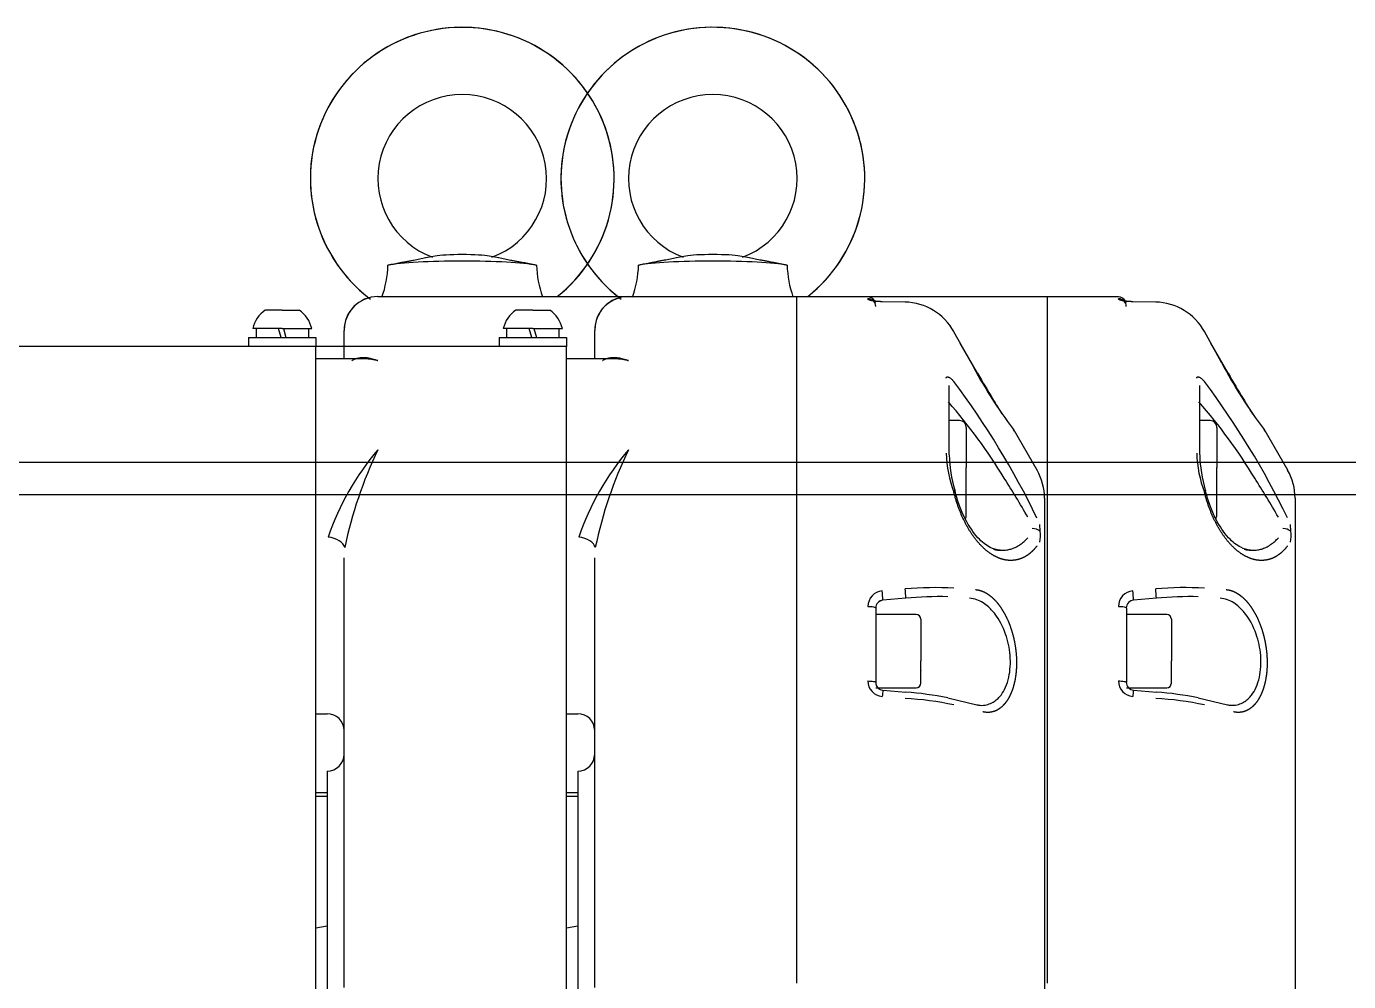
# Model space of a CAD drawing. Extents: x -1899985 to 1774885, y 556286 to 2175695.
# Drawn here: x -1083091.7 to -1082722.4, y 576507.4 to 576774.4 of the extents above; entities that cross this region are included whole.
import ezdxf

# ---------------------------------------------------------------- set-up
doc = ezdxf.new("R2010")
doc.units = 0
doc.header["$LTSCALE"] = 10
doc.header["$MEASUREMENT"] = 0
for name, color, linetype in [('20剖面图$0$A-LIN-V', 9, 'Continuous'), ('20剖面图$0$EWHS5T6M-3', 7, 'Continuous'), ('20剖面图$0$FHSGH10105-主梁-04', 7, 'Continuous'), ('A-LIN-V', 9, 'Continuous')]:
    doc.layers.add(name, color=color, linetype=linetype)

# ---------------------------------------------------------------- blocks, each defined once
blk = doc.blocks.new('20剖面图$0$w4234')
at = {"color": 2}
blk.add_line((1597223.68, -79609.2), (1597223.68, -79609.33), dxfattribs=at)
at = {"layer": '20剖面图$0$EWHS5T6M-3', "color": 2, "linetype": 'Continuous'}
for p, q in [((1597122.62, -79597.91), (1597119.95, -79598.42)), ((1597140.4, -79598.42), (1597137.74, -79597.91)), ((1597106.61, -79609.2), (1597223.68, -79609.2)), ((1597156.72, -79609.2), (1597223.68, -79609.2)), ((1597223.68, -79627.12), (1597223.68, -79609.2)), ((1597243.48, -79609.33), (1597223.68, -79609.33)), ((1597243.48, -79609.33), (1597223.68, -79609.33)), ((1597079.89, -79612.98), (1597075.18, -79612.98)), ((1597076.26, -79612.98), (1597076.26, -79612.98)), ((1597079.89, -79612.98), (1597084.61, -79612.98)), ((1597223.68, -79627.12), (1597223.68, -79609.59)), ((1597253.89, -79610.76), (1597247.49, -79610.65)), ((1597253.89, -79610.76), (1597247.49, -79610.65)), ((1597079.89, -79618.17), (1597071.64, -79618.17)), ((1597072.58, -79618.17), (1597072.58, -79620.68)), ((1597079.58, -79620.68), (1597078.9, -79618.17)), ((1597079.89, -79618.17), (1597088.14, -79618.17)), ((1597080.21, -79618.17), (1597080.88, -79620.68)), ((1597087.2, -79618.17), (1597087.2, -79620.68)), ((1597097.18, -79626.6), (1597097.18, -79618.71)), ((1597097.18, -79626.6), (1597097.18, -79618.71)), ((1597272.29, -79627.68), (1597267.5, -79619.02)), ((1597272.29, -79627.68), (1597267.5, -79619.02)), ((1597089.32, -79623.19), (1596174.75, -79623.19)), ((1597089.32, -79623.19), (1596174.75, -79623.19)), ((1597070.46, -79620.68), (1597089.32, -79620.68)), ((1597070.46, -79620.68), (1597070.46, -79623.19)), ((1597089.32, -79620.68), (1597089.32, -79623.19)), ((1597089.32, -79664.84), (1597089.32, -79623.19)), ((1597089.32, -79626.6), (1597089.32, -79623.19)), ((1597274.12, -79630.63), (1597269.29, -79622.25)), ((1597274.12, -79630.63), (1597269.29, -79622.25)), ((1597102.75, -79626.6), (1597089.32, -79626.6)), ((1597097.18, -79626.6), (1597089.32, -79626.6)), ((1597223.68, -79652.03), (1597223.68, -79627.12)), ((1597223.68, -79652.03), (1597223.68, -79627.12)), ((1597266.2, -79653.38), (1597266.2, -79634.11)), ((1597269.09, -79643.88), (1597266.2, -79643.88)), ((1597270.98, -79645.77), (1597270.98, -79656.96)), ((1597284.47, -79646.85), (1597284.15, -79646.39)), ((1597284.47, -79646.85), (1597284.15, -79646.39)), ((1597290.74, -79657.77), (1597284.17, -79646.28)), ((1597290.74, -79657.77), (1597284.17, -79646.28)), ((1597223.68, -79800.26), (1597223.68, -79652.03)), ((1597223.68, -79801.07), (1597223.68, -79652.03)), ((1597270.98, -79670.28), (1597270.98, -79656.96)), ((1597089.32, -79957.96), (1597089.32, -79664.84)), ((1597292.82, -79665.58), (1597292.82, -79679.07)), ((1597292.82, -79665.58), (1597292.82, -79679.07)), ((1597291.61, -79674.79), (1597291.53, -79672.94)), ((1597292.82, -79679.07), (1597292.82, -79808.87)), ((1597292.82, -79679.07), (1597292.82, -79808.87)), ((1597097.18, -79802.36), (1597097.18, -79682.21)), ((1597254.08, -79693.53), (1597247.69, -79694.09)), ((1597247.69, -79694.08), (1597247.69, -79694.05)), ((1597245.68, -79696.23), (1597245.68, -79717.07)), ((1597256.99, -79698.1), (1597245.68, -79698.1)), ((1597258.25, -79699.36), (1597258.25, -79711.01)), ((1597258.26, -79702.86), (1597258.25, -79702.87)), ((1597258.25, -79717.27), (1597258.25, -79711.01)), ((1597258.25, -79713.76), (1597258.26, -79713.77)), ((1597245.68, -79718.53), (1597256.99, -79718.53)), ((1597247.69, -79719.21), (1597254.08, -79719.76)), ((1597265.79, -79721.36), (1597273.91, -79723.3)), ((1597089.32, -79725.79), (1597092.46, -79725.79)), ((1597092.46, -79741.84), (1597092.46, -79820.73)), ((1597089.32, -79747.84), (1597092.46, -79747.84)), ((1597092.46, -79748.91), (1597089.32, -79748.91)), ((1597092.46, -79785.17), (1597089.32, -79785.72))]:
    blk.add_line(p, q, dxfattribs=at)
for centre, radius, start, end in [((1597079.46, -79599.4), 29.99, 340.57, 357.9811), ((1597180.83, -79599.41), 29.92, 181.9928, 199.1834), ((1597106.64, -79618.67), 9.47, 90.2306, 180.2288), ((1597243.48, -79611.53), 2.2, 11.0294, 90), ((1597243.48, -79611.53), 2.2, 27.4618, 90), ((1597079.89, -79619.99), 8.45, 123.9117, 167.5145), ((1597079.89, -79619.99), 8.45, 12.4855, 56.0883), ((1597106.64, -79618.67), 9.47, 105.7087, 180.2288), ((1597243.5, -79612), 2.18, 0.4872, 90.479), ((1597253.52, -79626.7), 15.95, 28.8089, 88.6773), ((1597253.52, -79626.7), 15.95, 28.8089, 88.6773), ((1597395.78, -79562.53), 139.62, 207.8147, 216.9144), ((1597395.78, -79562.53), 139.62, 207.8147, 216.9144), ((1597076.63, -79775.13), 238.02, 25.9154, 36.6875), ((1597152.01, -79738.34), 151.4, 31.1783, 41.1797), ((1597269.09, -79645.77), 1.89, 0, 90), ((1597164.36, -79701.02), 75.74, 139.6913, 161.0512), ((1597216.57, -79704.48), 121.84, 154.4985, 168.1022), ((1597299.86, -79651.85), 34.53, 181.8555, 200.4386), ((1597307.38, -79651.96), 41.23, 182.0863, 196.0099), ((1597031.64, -79819.03), 296.24, 30.0121, 32.4783), ((1597277.11, -79665.58), 15.71, 0, 29.8015), ((1597277.11, -79665.58), 15.71, 0, 29.8015), ((1597269.09, -79670.28), 1.89, 327.1231, 360), ((1597289.34, -79677.91), 3.86, 53.9131, 88.9201), ((1597282.46, -79676.08), 9.24, 348.7599, 8.0499), ((1597262.05, -79779.29), 88.73, 86.479, 95.2763), ((1597247.85, -79695.84), 4.37, 94.6339, 179.6265), ((1597247.85, -79696.25), 2.17, 94.2274, 179.4878), ((1597198.61, -79696.45), 49.14, 2.8007, 5.8062), ((1597205.08, -79695.83), 49.06, 2.688, 5.7369), ((1597263.16, -79783.57), 90.5, 88.3379, 95.7578), ((1597256.99, -79699.36), 1.26, 0, 90), ((1597247.84, -79716.62), 4.37, 180.3506, 265.3952), ((1597247.85, -79717.05), 2.17, 180.5019, 265.7774), ((1597268.85, -79722.37), 21.4, 171.4876, 176.2546), ((1597247.17, -79813.73), 94.22, 78.6078, 85.7959), ((1597256.99, -79717.27), 1.26, 270, 360), ((1597248.8, -79811.73), 90.35, 78.055, 86.7698), ((1597092.46, -79730.51), 4.71, 0, 90), ((1597092.46, -79737.12), 4.71, 270, 0)]:
    blk.add_arc(centre, radius, start, end, dxfattribs=at)
for centre, major_axis, ratio, start_param, end_param in [((1597130.18, -79576.23), (42.43, 0), 0.996195, -0.894844, 4.049918), ((1597130.18, -79576.23), (42.43, 0), 0.996195, -0.894844, 4.064252), ((1597130.18, -79576.23), (23.57, 0), 0.996195, -1.211117, 4.35271), ((1597130.18, -79598.21), (-8.3, 0), 0.087156, 4.712389, 5.858974), ((1597130.18, -79598.21), (-8.3, 0), 0.087156, 3.565804, 4.712389), ((1597130.18, -79601.28), (-22.79, 0), 0.087156, 4.712389, 5.856982), ((1597130.18, -79601.28), (-22.79, 0), 0.087156, 3.567796, 4.712389), ((1597092.73, -79679.19), (4.64, -0.82), 0.579645, 0.23379, 1.672671), ((1597247.92, -79696.24), (2.24, -0.01), 0.981753, 1.67675, 3.141808)]:
    blk.add_ellipse(centre, major_axis=major_axis, ratio=ratio, start_param=start_param, end_param=end_param, dxfattribs=at)
for points, degree, knots in [([(1597120.05, -79598.41), (1597120.01, -79598.41), (1597119.73, -79598.47), (1597118.92, -79598.63), (1597117.78, -79598.85), (1597116.57, -79599.09), (1597115.63, -79599.27), (1597114.63, -79599.46), (1597113.71, -79599.64), (1597112.82, -79599.81), (1597112.01, -79599.96), (1597111.18, -79600.12), (1597110.31, -79600.29), (1597109.73, -79600.4), (1597109.43, -79600.46)], 3, [0.2991535, 0.2991535, 0.2991535, 0.2991535, 0.3094943, 0.3759967, 0.5011338, 0.5596756, 0.6253853, 0.6856136, 0.7502717, 0.7981934, 0.8470118, 0.8968364, 0.9477883, 1, 1, 1, 1]), ([(1597150.92, -79600.46), (1597150.76, -79600.42), (1597150.43, -79600.36), (1597149.94, -79600.27), (1597149.46, -79600.17), (1597148.99, -79600.08), (1597148.52, -79599.99), (1597148.07, -79599.91), (1597147.62, -79599.82), (1597147.18, -79599.74), (1597146.54, -79599.62), (1597145.72, -79599.46), (1597144.73, -79599.27), (1597143.79, -79599.09), (1597142.58, -79598.85), (1597141.44, -79598.63), (1597140.63, -79598.47), (1597140.34, -79598.41), (1597140.3, -79598.41)], 3, [0, 0, 0, 0, 0.0291535, 0.0579, 0.0862636, 0.114267, 0.1419322, 0.1692799, 0.1963296, 0.2231, 0.2496083, 0.3142608, 0.3745184, 0.4399871, 0.4983658, 0.6233073, 0.6899846, 0.7009324, 0.7009324, 0.7009324, 0.7009324]), ([(1597247.49, -79610.65), (1597247.09, -79610.64), (1597246.69, -79610.62), (1597246.3, -79610.6), (1597245.93, -79610.57), (1597245.57, -79610.53), (1597245.24, -79610.49), (1597244.91, -79610.44), (1597244.63, -79610.38), (1597244.36, -79610.33), (1597244.14, -79610.26), (1597243.93, -79610.2), (1597243.78, -79610.12), (1597243.63, -79610.05), (1597243.55, -79609.98), (1597243.48, -79609.9), (1597243.48, -79609.82)], 2, [0, 0, 0, 0.125, 0.125, 0.25, 0.25, 0.375, 0.375, 0.5, 0.5, 0.625, 0.625, 0.75, 0.75, 0.875, 0.875, 1, 1, 1]), ([(1597247.49, -79610.65), (1597247.09, -79610.64), (1597246.69, -79610.62), (1597246.3, -79610.6), (1597245.93, -79610.57), (1597245.67, -79610.54), (1597245.43, -79610.51)], 2, [0, 0, 0, 0.125, 0.125, 0.25, 0.25, 0.3390193, 0.3390193, 0.3390193]), ([(1597099.31, -79627.13), (1597099.31, -79627.13), (1597099.39, -79627.07), (1597099.56, -79626.97), (1597099.81, -79626.84), (1597100.08, -79626.71), (1597100.35, -79626.6), (1597100.65, -79626.5), (1597100.97, -79626.42), (1597101.33, -79626.34), (1597101.73, -79626.28), (1597102.18, -79626.24), (1597102.68, -79626.23), (1597103.22, -79626.25), (1597103.81, -79626.31), (1597104.44, -79626.42), (1597105.13, -79626.58), (1597105.85, -79626.81), (1597106.35, -79627.02), (1597106.61, -79627.12)], 3, [0.3697018, 0.3697018, 0.3697018, 0.3697018, 0.3698202, 0.3948705, 0.42041, 0.4464403, 0.4729628, 0.4999791, 0.5295356, 0.5622689, 0.5981805, 0.6372718, 0.6795436, 0.7249968, 0.7736319, 0.8254494, 0.8804497, 0.9386332, 1, 1, 1, 1]), ([(1597106.61, -79627.12), (1597106.44, -79627.08), (1597106.11, -79627), (1597105.64, -79626.9), (1597105.18, -79626.82), (1597104.75, -79626.75), (1597104.34, -79626.7), (1597103.96, -79626.66), (1597103.6, -79626.63), (1597103.26, -79626.61), (1597102.94, -79626.6), (1597102.73, -79626.6), (1597102.61, -79626.6), (1597102.6, -79626.6)], 3, [0, 0, 0, 0, 0.0263006, 0.0514237, 0.0753694, 0.0981375, 0.1197282, 0.1401415, 0.1593774, 0.1774359, 0.1943171, 0.2100211, 0.2121854, 0.2121854, 0.2121854, 0.2121854]), ([(1597274.12, -79630.63), (1597275.54, -79633.09), (1597276.97, -79635.53), (1597279.24, -79639.29), (1597280.12, -79640.74), (1597280.9, -79641.99)], 3, [0, 0, 0, 0, 0.25, 0.25, 0.4283899, 0.4283899, 0.4283899, 0.4283899]), ([(1597274.12, -79630.63), (1597275.54, -79633.09), (1597276.97, -79635.53), (1597279.24, -79639.29), (1597280.12, -79640.74), (1597280.9, -79641.99)], 3, [0, 0, 0, 0, 0.25, 0.25, 0.4283899, 0.4283899, 0.4283899, 0.4283899]), ([(1597265.34, -79631.99), (1597265.35, -79631.97), (1597265.35, -79631.91), (1597265.37, -79631.84), (1597265.4, -79631.78), (1597265.44, -79631.73), (1597265.49, -79631.69), (1597265.56, -79631.67), (1597265.63, -79631.65), (1597265.71, -79631.65), (1597265.8, -79631.67), (1597265.9, -79631.69), (1597266.05, -79631.74), (1597266.25, -79631.84), (1597266.53, -79632.02), (1597266.83, -79632.25), (1597267.16, -79632.55), (1597267.39, -79632.79), (1597267.5, -79632.92)], 3, [0, 0, 0, 0, 0.044827, 0.089649, 0.134508, 0.179451, 0.224519, 0.269756, 0.315205, 0.360909, 0.406908, 0.453243, 0.499955, 0.591439, 0.686942, 0.786723, 0.891009, 1, 1, 1, 1]), ([(1597267.74, -79663.33), (1597267.8, -79663.38), (1597267.84, -79663.44), (1597267.82, -79663.63), (1597267.69, -79663.77), (1597267.5, -79663.91)], 3, [0.6278283, 0.6278283, 0.6278283, 0.6278283, 0.7554749, 0.7554749, 1, 1, 1, 1]), ([(1597290.72, -79678.9), (1597289.47, -79680.54), (1597287.97, -79681.54), (1597286.48, -79682.53), (1597284.82, -79682.83), (1597283.16, -79683.13), (1597281.43, -79682.72), (1597279.7, -79682.31), (1597278, -79681.21), (1597276.29, -79680.11), (1597274.71, -79678.38), (1597273.13, -79676.66), (1597271.76, -79674.4), (1597270.39, -79672.14), (1597269.31, -79669.48), (1597268.23, -79666.82), (1597267.5, -79663.91)], 2, [0, 0, 0, 0.125, 0.125, 0.25, 0.25, 0.375, 0.375, 0.5, 0.5, 0.625, 0.625, 0.75, 0.75, 0.875, 0.875, 1, 1, 1]), ([(1597280.4, -79680.11), (1597279.4, -79679.94), (1597277.52, -79679.55), (1597274.03, -79676.77), (1597271.13, -79672.56), (1597268.96, -79667.67), (1597268.2, -79664.96), (1597267.75, -79663.33)], 3, [0, 0, 0, 0, 0.20239, 0.441275, 0.70926, 0.852292, 1, 1, 1, 1]), ([(1597278.57, -79679.84), (1597278.93, -79679.93), (1597279.73, -79680.08), (1597280.97, -79680.15), (1597282.04, -79680.07), (1597282.86, -79679.92), (1597283.43, -79679.77), (1597284.04, -79679.57), (1597284.66, -79679.3), (1597285.32, -79678.97), (1597285.95, -79678.57), (1597286.57, -79678.13), (1597287.13, -79677.66), (1597287.66, -79677.16), (1597287.99, -79676.79), (1597288.16, -79676.61)], 3, [0.6081582, 0.6081582, 0.6081582, 0.6081582, 0.6495039, 0.6996717, 0.7500026, 0.7714521, 0.794378, 0.8187894, 0.8446945, 0.8721015, 0.9010181, 0.9268597, 0.9519691, 0.9763484, 1, 1, 1, 1]), ([(1597273.91, -79723.3), (1597274.24, -79723.36), (1597274.87, -79723.47), (1597275.78, -79723.46), (1597276.62, -79723.33), (1597277.39, -79723.1), (1597278.1, -79722.79), (1597278.75, -79722.41), (1597279.32, -79721.98), (1597279.84, -79721.53), (1597280.28, -79721.07), (1597281.53, -79719.55), (1597283.07, -79716.06), (1597283.54, -79709.56), (1597282.03, -79702.98), (1597279.95, -79699.03), (1597278.14, -79696.9), (1597277.04, -79695.81), (1597275.61, -79694.72), (1597273.84, -79693.78), (1597272.54, -79693.61), (1597271.84, -79693.51)], 3, [0, 0, 0, 0, 0.033245, 0.064719, 0.094405, 0.122286, 0.148348, 0.172577, 0.194963, 0.215497, 0.234174, 0.250994, 0.381174, 0.499699, 0.614244, 0.74915, 0.778071, 0.817781, 0.868141, 0.928959, 1, 1, 1, 1]), ([(1597273.55, -79691.12), (1597274.55, -79691.18), (1597275.56, -79691.6), (1597276.56, -79692.01), (1597277.54, -79692.76), (1597278.52, -79693.51), (1597279.43, -79694.56), (1597280.33, -79695.61), (1597281.13, -79696.92), (1597281.93, -79698.22), (1597282.59, -79699.74), (1597283.25, -79701.25), (1597283.74, -79702.91), (1597284.24, -79704.57), (1597284.54, -79706.3), (1597284.85, -79708.03), (1597284.95, -79709.77), (1597285.06, -79711.51), (1597284.96, -79713.18), (1597284.86, -79714.85), (1597284.56, -79716.39), (1597284.26, -79717.93), (1597283.78, -79719.27), (1597283.29, -79720.61), (1597282.64, -79721.7), (1597281.98, -79722.78), (1597281.19, -79723.57), (1597280.39, -79724.36), (1597279.49, -79724.83), (1597278.58, -79725.29), (1597277.61, -79725.4), (1597276.63, -79725.51), (1597275.62, -79725.27)], 2, [0, 0, 0, 0.0625, 0.0625, 0.125, 0.125, 0.1875, 0.1875, 0.25, 0.25, 0.3125, 0.3125, 0.375, 0.375, 0.4375, 0.4375, 0.5, 0.5, 0.5625, 0.5625, 0.625, 0.625, 0.6875, 0.6875, 0.75, 0.75, 0.8125, 0.8125, 0.875, 0.875, 0.9375, 0.9375, 1, 1, 1]), ([(1597243.48, -79695.81), (1597243.77, -79695.81), (1597244.05, -79695.82), (1597244.59, -79695.86), (1597244.83, -79695.89), (1597245.24, -79695.97), (1597245.4, -79696.02), (1597245.62, -79696.12), (1597245.68, -79696.18), (1597245.68, -79696.23)], 3, [0, 0, 0, 0, 0.25, 0.25, 0.5, 0.5, 0.75, 0.75, 1, 1, 1, 1]), ([(1597243.48, -79716.65), (1597243.77, -79716.65), (1597244.05, -79716.66), (1597244.59, -79716.7), (1597244.83, -79716.73), (1597245.24, -79716.81), (1597245.4, -79716.86), (1597245.62, -79716.96), (1597245.68, -79717.01), (1597245.68, -79717.07)], 3, [0, 0, 0, 0, 0.25, 0.25, 0.5, 0.5, 0.75, 0.75, 1, 1, 1, 1])]:
    blk.add_open_spline(points, degree=degree, knots=knots, dxfattribs=at)
at = {"layer": '20剖面图$0$FHSGH10105-主梁-04', "color": 2, "linetype": 'Continuous'}
for p, q in [((1598387.64, -79655.62), (1592220.4, -79655.62)), ((1598387.64, -79664.62), (1592220.4, -79664.62))]:
    blk.add_line(p, q, dxfattribs=at)
blk = doc.blocks.new('20剖面图$0$55555555rrrrrr-M')
at = {"color": 2}
blk.add_line((1515563.93, 577968.91), (1515563.93, 577968.79), dxfattribs=at)
at = {"layer": '20剖面图$0$EWHS5T6M-3', "color": 2, "linetype": 'Continuous'}
for p, q in [((1515462.86, 577980.2), (1515460.2, 577979.69)), ((1515480.65, 577979.69), (1515477.99, 577980.2)), ((1515446.85, 577968.91), (1515563.93, 577968.91)), ((1515496.97, 577968.91), (1515563.93, 577968.91)), ((1515563.93, 577950.99), (1515563.93, 577968.91)), ((1515583.73, 577968.79), (1515563.93, 577968.79)), ((1515583.73, 577968.79), (1515563.93, 577968.79)), ((1515563.93, 577950.99), (1515563.93, 577968.52)), ((1515594.14, 577967.36), (1515587.74, 577967.46)), ((1515594.14, 577967.36), (1515587.74, 577967.46)), ((1515420.14, 577965.13), (1515415.43, 577965.13)), ((1515416.51, 577965.14), (1515416.51, 577965.13)), ((1515420.14, 577965.13), (1515424.85, 577965.13)), ((1515420.14, 577959.95), (1515411.89, 577959.95)), ((1515412.83, 577959.95), (1515412.83, 577957.43)), ((1515419.83, 577957.43), (1515419.15, 577959.95)), ((1515420.14, 577959.95), (1515428.39, 577959.95)), ((1515420.45, 577959.95), (1515421.13, 577957.43)), ((1515427.45, 577959.95), (1515427.45, 577957.43)), ((1515437.43, 577951.52), (1515437.43, 577959.41)), ((1515437.43, 577951.52), (1515437.43, 577959.41)), ((1515612.54, 577950.44), (1515607.75, 577959.1)), ((1515612.54, 577950.44), (1515607.75, 577959.1)), ((1515429.57, 577954.92), (1514515, 577954.92)), ((1515429.57, 577954.92), (1514515, 577954.92)), ((1515410.71, 577957.43), (1515429.57, 577957.43)), ((1515410.71, 577957.43), (1515410.71, 577954.92)), ((1515429.57, 577957.43), (1515429.57, 577954.92)), ((1515429.57, 577951.52), (1515429.57, 577954.92)), ((1515429.57, 577913.28), (1515429.57, 577954.92)), ((1515614.37, 577947.49), (1515609.54, 577955.86)), ((1515614.37, 577947.49), (1515609.54, 577955.86)), ((1515437.43, 577951.52), (1515429.57, 577951.52)), ((1515443, 577951.52), (1515429.57, 577951.52)), ((1515563.93, 577926.09), (1515563.93, 577950.99)), ((1515563.93, 577926.09), (1515563.93, 577950.99)), ((1515606.44, 577924.73), (1515606.44, 577944)), ((1515609.34, 577934.23), (1515606.44, 577934.23)), ((1515611.23, 577932.35), (1515611.23, 577921.16)), ((1515624.72, 577931.27), (1515624.4, 577931.72)), ((1515624.72, 577931.27), (1515624.4, 577931.72)), ((1515630.99, 577920.35), (1515624.41, 577931.83)), ((1515630.99, 577920.35), (1515624.41, 577931.83)), ((1515563.93, 577777.86), (1515563.93, 577926.09)), ((1515563.93, 577777.05), (1515563.93, 577926.09)), ((1515611.23, 577907.83), (1515611.23, 577921.16)), ((1515429.57, 577620.15), (1515429.57, 577913.28)), ((1515633.07, 577912.54), (1515633.07, 577899.04)), ((1515633.07, 577912.54), (1515633.07, 577899.04)), ((1515631.86, 577903.33), (1515631.78, 577905.18)), ((1515633.07, 577899.04), (1515633.07, 577769.25)), ((1515633.07, 577899.04), (1515633.07, 577769.25)), ((1515437.43, 577775.75), (1515437.43, 577895.9)), ((1515594.33, 577884.58), (1515587.93, 577884.03)), ((1515585.93, 577881.88), (1515585.93, 577861.05)), ((1515587.93, 577884.03), (1515587.94, 577884.06)), ((1515597.24, 577880.01), (1515585.93, 577880.01)), ((1515598.5, 577878.76), (1515598.5, 577867.1)), ((1515598.51, 577875.25), (1515598.5, 577875.24)), ((1515598.5, 577860.84), (1515598.5, 577867.1)), ((1515598.5, 577864.36), (1515598.51, 577864.35)), ((1515585.93, 577859.58), (1515597.24, 577859.58)), ((1515587.93, 577858.9), (1515594.33, 577858.35)), ((1515606.03, 577856.75), (1515614.16, 577854.81)), ((1515429.57, 577852.32), (1515432.71, 577852.32)), ((1515432.71, 577836.28), (1515432.71, 577757.38)), ((1515429.57, 577830.27), (1515432.71, 577830.27)), ((1515432.71, 577829.21), (1515429.57, 577829.21)), ((1515432.71, 577792.94), (1515429.57, 577792.39))]:
    blk.add_line(p, q, dxfattribs=at)
for centre, radius, start, end in [((1515419.71, 577978.72), 29.99, 340.57, 357.9811), ((1515521.07, 577978.7), 29.92, 181.9928, 199.1834), ((1515446.89, 577959.45), 9.47, 90.2306, 180.2288), ((1515446.89, 577959.45), 9.47, 105.7087, 180.2288), ((1515583.73, 577966.59), 2.2, 27.4618, 90), ((1515583.73, 577966.59), 2.2, 11.0294, 90), ((1515583.74, 577966.11), 2.18, 0.4872, 90.479), ((1515593.77, 577951.41), 15.95, 28.8089, 88.6773), ((1515593.77, 577951.41), 15.95, 28.8089, 88.6773), ((1515420.14, 577958.12), 8.45, 123.9117, 167.5145), ((1515420.14, 577958.12), 8.45, 12.4855, 56.0883), ((1515736.03, 578015.58), 139.62, 207.8147, 216.9144), ((1515736.03, 578015.58), 139.62, 207.8147, 216.9144), ((1515416.88, 577802.99), 238.02, 25.9154, 36.6875), ((1515492.26, 577839.78), 151.4, 31.1783, 41.1797), ((1515609.34, 577932.35), 1.89, 0, 90), ((1515504.61, 577877.09), 75.74, 139.6913, 161.0512), ((1515556.82, 577873.63), 121.84, 154.4985, 168.1022), ((1515640.1, 577926.26), 34.53, 181.8555, 200.4386), ((1515647.62, 577926.16), 41.23, 182.0863, 196.0099), ((1515371.88, 577759.08), 296.24, 30.0121, 32.4783), ((1515617.35, 577912.54), 15.71, 0, 29.8015), ((1515617.35, 577912.54), 15.71, 0, 29.8015), ((1515609.34, 577907.83), 1.89, 327.1231, 360), ((1515629.59, 577900.21), 3.86, 53.9131, 88.9201), ((1515622.71, 577902.03), 9.24, 348.7599, 8.0499), ((1515588.09, 577882.28), 4.37, 94.6339, 179.6265), ((1515538.86, 577881.66), 49.14, 2.8007, 5.8062), ((1515602.3, 577798.83), 88.73, 86.479, 95.2763), ((1515545.32, 577882.28), 49.06, 2.688, 5.7369), ((1515603.41, 577794.54), 90.5, 88.3379, 95.7578), ((1515588.09, 577881.87), 2.17, 94.2274, 179.4878), ((1515597.24, 577878.76), 1.26, 0, 90), ((1515588.09, 577861.49), 4.37, 180.3506, 265.3952), ((1515588.09, 577861.07), 2.17, 180.5019, 265.7774), ((1515609.1, 577855.74), 21.4, 171.4876, 176.2546), ((1515597.24, 577860.84), 1.26, 270, 360), ((1515589.05, 577766.38), 90.35, 78.055, 86.7698), ((1515587.42, 577764.38), 94.22, 78.6078, 85.7959), ((1515432.71, 577847.61), 4.71, 0, 90), ((1515432.71, 577840.99), 4.71, 270, 0)]:
    blk.add_arc(centre, radius, start, end, dxfattribs=at)
for centre, major_axis, ratio, start_param, end_param in [((1515470.43, 578001.89), (42.43, 0), 0.996195, -0.894844, 4.049918), ((1515470.43, 578001.89), (42.43, 0), 0.996195, -0.894844, 4.064252), ((1515470.43, 578001.89), (23.57, 0), 0.996195, -1.211117, 4.35271), ((1515470.43, 577979.91), (-8.3, 0), 0.087156, 4.712389, 5.858974), ((1515470.43, 577979.91), (-8.3, 0), 0.087156, 3.565804, 4.712389), ((1515470.43, 577976.84), (-22.79, 0), 0.087156, 4.712389, 5.856982), ((1515470.43, 577976.84), (-22.79, 0), 0.087156, 3.567796, 4.712389), ((1515432.98, 577898.93), (4.64, -0.82), 0.579645, 0.23379, 1.672671), ((1515588.16, 577881.88), (2.24, -0.01), 0.981753, 1.67675, 3.141808)]:
    blk.add_ellipse(centre, major_axis=major_axis, ratio=ratio, start_param=start_param, end_param=end_param, dxfattribs=at)
for points, degree, knots in [([(1515460.3, 577979.71), (1515460.26, 577979.7), (1515459.98, 577979.65), (1515459.17, 577979.49), (1515458.03, 577979.26), (1515456.81, 577979.03), (1515455.88, 577978.85), (1515454.88, 577978.65), (1515453.95, 577978.48), (1515453.07, 577978.31), (1515452.26, 577978.15), (1515451.42, 577977.99), (1515450.56, 577977.83), (1515449.97, 577977.72), (1515449.68, 577977.66)], 3, [0.2991535, 0.2991535, 0.2991535, 0.2991535, 0.3094943, 0.3759967, 0.5011338, 0.5596756, 0.6253853, 0.6856136, 0.7502717, 0.7981934, 0.8470118, 0.8968364, 0.9477883, 1, 1, 1, 1]), ([(1515491.17, 577977.66), (1515491.01, 577977.69), (1515490.68, 577977.75), (1515490.19, 577977.85), (1515489.71, 577977.94), (1515489.24, 577978.03), (1515488.77, 577978.12), (1515488.32, 577978.21), (1515487.87, 577978.29), (1515487.43, 577978.38), (1515486.78, 577978.5), (1515485.97, 577978.65), (1515484.98, 577978.85), (1515484.04, 577979.03), (1515482.83, 577979.26), (1515481.69, 577979.49), (1515480.88, 577979.65), (1515480.59, 577979.7), (1515480.55, 577979.71)], 3, [0, 0, 0, 0, 0.0291535, 0.0579, 0.0862636, 0.114267, 0.1419322, 0.1692799, 0.1963296, 0.2231, 0.2496083, 0.3142608, 0.3745184, 0.4399871, 0.4983658, 0.6233073, 0.6899846, 0.7009324, 0.7009324, 0.7009324, 0.7009324]), ([(1515587.74, 577967.46), (1515587.34, 577967.47), (1515586.94, 577967.49), (1515586.55, 577967.51), (1515586.18, 577967.55), (1515585.81, 577967.58), (1515585.49, 577967.63), (1515585.16, 577967.67), (1515584.88, 577967.73), (1515584.61, 577967.79), (1515584.39, 577967.85), (1515584.17, 577967.92), (1515584.02, 577967.99), (1515583.88, 577968.06), (1515583.8, 577968.14), (1515583.73, 577968.21), (1515583.73, 577968.29)], 2, [0, 0, 0, 0.125, 0.125, 0.25, 0.25, 0.375, 0.375, 0.5, 0.5, 0.625, 0.625, 0.75, 0.75, 0.875, 0.875, 1, 1, 1]), ([(1515587.74, 577967.46), (1515587.34, 577967.47), (1515586.94, 577967.49), (1515586.55, 577967.51), (1515586.18, 577967.55), (1515585.92, 577967.57), (1515585.68, 577967.6)], 2, [0, 0, 0, 0.125, 0.125, 0.25, 0.25, 0.3390193, 0.3390193, 0.3390193]), ([(1515439.56, 577950.99), (1515439.56, 577950.99), (1515439.64, 577951.04), (1515439.8, 577951.14), (1515440.06, 577951.28), (1515440.32, 577951.4), (1515440.6, 577951.51), (1515440.9, 577951.61), (1515441.22, 577951.7), (1515441.58, 577951.78), (1515441.98, 577951.84), (1515442.43, 577951.88), (1515442.92, 577951.89), (1515443.47, 577951.87), (1515444.05, 577951.81), (1515444.69, 577951.7), (1515445.37, 577951.53), (1515446.1, 577951.3), (1515446.6, 577951.1), (1515446.85, 577950.99)], 3, [0.3697018, 0.3697018, 0.3697018, 0.3697018, 0.3698202, 0.3948705, 0.42041, 0.4464403, 0.4729628, 0.4999791, 0.5295356, 0.5622689, 0.5981805, 0.6372718, 0.6795436, 0.7249968, 0.7736319, 0.8254494, 0.8804497, 0.9386332, 1, 1, 1, 1]), ([(1515446.85, 577950.99), (1515446.69, 577951.03), (1515446.36, 577951.11), (1515445.89, 577951.21), (1515445.43, 577951.29), (1515445, 577951.36), (1515444.59, 577951.41), (1515444.21, 577951.45), (1515443.85, 577951.48), (1515443.51, 577951.5), (1515443.19, 577951.51), (1515442.97, 577951.52), (1515442.86, 577951.52), (1515442.85, 577951.52)], 3, [0, 0, 0, 0, 0.0263006, 0.0514237, 0.0753694, 0.0981375, 0.1197282, 0.1401415, 0.1593774, 0.1774359, 0.1943171, 0.2100211, 0.2121854, 0.2121854, 0.2121854, 0.2121854]), ([(1515614.37, 577947.48), (1515615.79, 577945.02), (1515617.22, 577942.59), (1515619.48, 577938.82), (1515620.37, 577937.38), (1515621.15, 577936.12)], 3, [0, 0, 0, 0, 0.25, 0.25, 0.4283899, 0.4283899, 0.4283899, 0.4283899]), ([(1515614.37, 577947.48), (1515615.79, 577945.02), (1515617.22, 577942.59), (1515619.48, 577938.82), (1515620.37, 577937.38), (1515621.15, 577936.12)], 3, [0, 0, 0, 0, 0.25, 0.25, 0.4283899, 0.4283899, 0.4283899, 0.4283899]), ([(1515605.59, 577946.12), (1515605.59, 577946.15), (1515605.6, 577946.21), (1515605.62, 577946.28), (1515605.65, 577946.34), (1515605.69, 577946.39), (1515605.74, 577946.42), (1515605.8, 577946.45), (1515605.88, 577946.46), (1515605.96, 577946.46), (1515606.05, 577946.45), (1515606.15, 577946.42), (1515606.3, 577946.37), (1515606.5, 577946.27), (1515606.78, 577946.1), (1515607.08, 577945.86), (1515607.41, 577945.57), (1515607.63, 577945.32), (1515607.75, 577945.19)], 3, [0, 0, 0, 0, 0.044827, 0.089649, 0.134508, 0.179451, 0.224519, 0.269756, 0.315205, 0.360909, 0.406908, 0.453243, 0.499955, 0.591439, 0.686942, 0.786723, 0.891009, 1, 1, 1, 1]), ([(1515607.98, 577914.79), (1515608.05, 577914.74), (1515608.08, 577914.68), (1515608.07, 577914.49), (1515607.93, 577914.34), (1515607.75, 577914.2)], 3, [0.6278283, 0.6278283, 0.6278283, 0.6278283, 0.7554749, 0.7554749, 1, 1, 1, 1]), ([(1515630.96, 577899.21), (1515629.72, 577897.58), (1515628.22, 577896.58), (1515626.73, 577895.58), (1515625.07, 577895.28), (1515623.41, 577894.98), (1515621.68, 577895.39), (1515619.95, 577895.8), (1515618.25, 577896.9), (1515616.54, 577898), (1515614.96, 577899.73), (1515613.38, 577901.46), (1515612.01, 577903.72), (1515610.64, 577905.97), (1515609.56, 577908.63), (1515608.48, 577911.29), (1515607.75, 577914.2)], 2, [0, 0, 0, 0.125, 0.125, 0.25, 0.25, 0.375, 0.375, 0.5, 0.5, 0.625, 0.625, 0.75, 0.75, 0.875, 0.875, 1, 1, 1]), ([(1515620.65, 577898.01), (1515619.64, 577898.18), (1515617.77, 577898.57), (1515614.28, 577901.34), (1515611.38, 577905.55), (1515609.21, 577910.44), (1515608.44, 577913.15), (1515607.99, 577914.78)], 3, [0, 0, 0, 0, 0.20239, 0.441275, 0.70926, 0.852292, 1, 1, 1, 1]), ([(1515618.82, 577898.28), (1515619.18, 577898.19), (1515619.98, 577898.04), (1515621.21, 577897.96), (1515622.28, 577898.05), (1515623.1, 577898.19), (1515623.68, 577898.34), (1515624.29, 577898.54), (1515624.91, 577898.81), (1515625.56, 577899.15), (1515626.2, 577899.55), (1515626.81, 577899.99), (1515627.37, 577900.46), (1515627.9, 577900.96), (1515628.24, 577901.32), (1515628.41, 577901.5)], 3, [0.6081582, 0.6081582, 0.6081582, 0.6081582, 0.6495039, 0.6996717, 0.7500026, 0.7714521, 0.794378, 0.8187894, 0.8446945, 0.8721015, 0.9010181, 0.9268597, 0.9519691, 0.9763484, 1, 1, 1, 1]), ([(1515614.16, 577854.81), (1515614.48, 577854.76), (1515615.12, 577854.64), (1515616.02, 577854.66), (1515616.86, 577854.78), (1515617.64, 577855.01), (1515618.35, 577855.33), (1515618.99, 577855.71), (1515619.57, 577856.13), (1515620.08, 577856.58), (1515620.53, 577857.05), (1515621.78, 577858.56), (1515623.32, 577862.06), (1515623.78, 577868.55), (1515622.28, 577875.13), (1515620.19, 577879.08), (1515618.39, 577881.22), (1515617.29, 577882.3), (1515615.86, 577883.4), (1515614.09, 577884.33), (1515612.79, 577884.51), (1515612.09, 577884.6)], 3, [0, 0, 0, 0, 0.033245, 0.064719, 0.094405, 0.122286, 0.148348, 0.172577, 0.194963, 0.215497, 0.234174, 0.250994, 0.381174, 0.499699, 0.614244, 0.74915, 0.778071, 0.817781, 0.868141, 0.928959, 1, 1, 1, 1]), ([(1515613.8, 577887), (1515614.8, 577886.93), (1515615.81, 577886.52), (1515616.81, 577886.1), (1515617.79, 577885.35), (1515618.77, 577884.61), (1515619.67, 577883.56), (1515620.58, 577882.51), (1515621.38, 577881.2), (1515622.18, 577879.89), (1515622.84, 577878.38), (1515623.5, 577876.86), (1515623.99, 577875.2), (1515624.48, 577873.55), (1515624.79, 577871.81), (1515625.09, 577870.08), (1515625.2, 577868.34), (1515625.31, 577866.6), (1515625.21, 577864.93), (1515625.11, 577863.26), (1515624.81, 577861.72), (1515624.51, 577860.19), (1515624.02, 577858.84), (1515623.54, 577857.51), (1515622.88, 577856.42), (1515622.23, 577855.33), (1515621.43, 577854.54), (1515620.64, 577853.75), (1515619.73, 577853.29), (1515618.83, 577852.83), (1515617.86, 577852.71), (1515616.88, 577852.6), (1515615.87, 577852.84)], 2, [0, 0, 0, 0.0625, 0.0625, 0.125, 0.125, 0.1875, 0.1875, 0.25, 0.25, 0.3125, 0.3125, 0.375, 0.375, 0.4375, 0.4375, 0.5, 0.5, 0.5625, 0.5625, 0.625, 0.625, 0.6875, 0.6875, 0.75, 0.75, 0.8125, 0.8125, 0.875, 0.875, 0.9375, 0.9375, 1, 1, 1]), ([(1515583.73, 577882.3), (1515584.01, 577882.3), (1515584.3, 577882.29), (1515584.83, 577882.25), (1515585.08, 577882.22), (1515585.48, 577882.14), (1515585.65, 577882.1), (1515585.87, 577881.99), (1515585.93, 577881.94), (1515585.93, 577881.88)], 3, [0, 0, 0, 0, 0.25, 0.25, 0.5, 0.5, 0.75, 0.75, 1, 1, 1, 1]), ([(1515583.73, 577861.47), (1515584.01, 577861.47), (1515584.3, 577861.46), (1515584.83, 577861.41), (1515585.08, 577861.38), (1515585.48, 577861.31), (1515585.65, 577861.26), (1515585.87, 577861.16), (1515585.93, 577861.1), (1515585.93, 577861.05)], 3, [0, 0, 0, 0, 0.25, 0.25, 0.5, 0.5, 0.75, 0.75, 1, 1, 1, 1])]:
    blk.add_open_spline(points, degree=degree, knots=knots, dxfattribs=at)
at = {"layer": '20剖面图$0$FHSGH10105-主梁-04', "color": 2, "linetype": 'Continuous'}
blk.add_line((1516727.89, 577922.49), (1510539.69, 577922.49), dxfattribs=at)
at = {"layer": '20剖面图$0$FHSGH10105-主梁-04'}
blk.add_blockref('20剖面图$0$w4234', (-81729.75, 657578.11), dxfattribs=at)
blk = doc.blocks.new('20剖面图')
at = {"layer": '20剖面图$0$A-LIN-V'}
blk.add_blockref('20剖面图$0$55555555rrrrrr-M', (-2598370.4, -1270.04), dxfattribs=at)

msp = doc.modelspace()

# ---------------------------------------------------------------- block references
at = {"layer": 'A-LIN-V'}
msp.add_blockref('20剖面图', (0, 0), dxfattribs=at)

doc.saveas('drawing.dxf')
